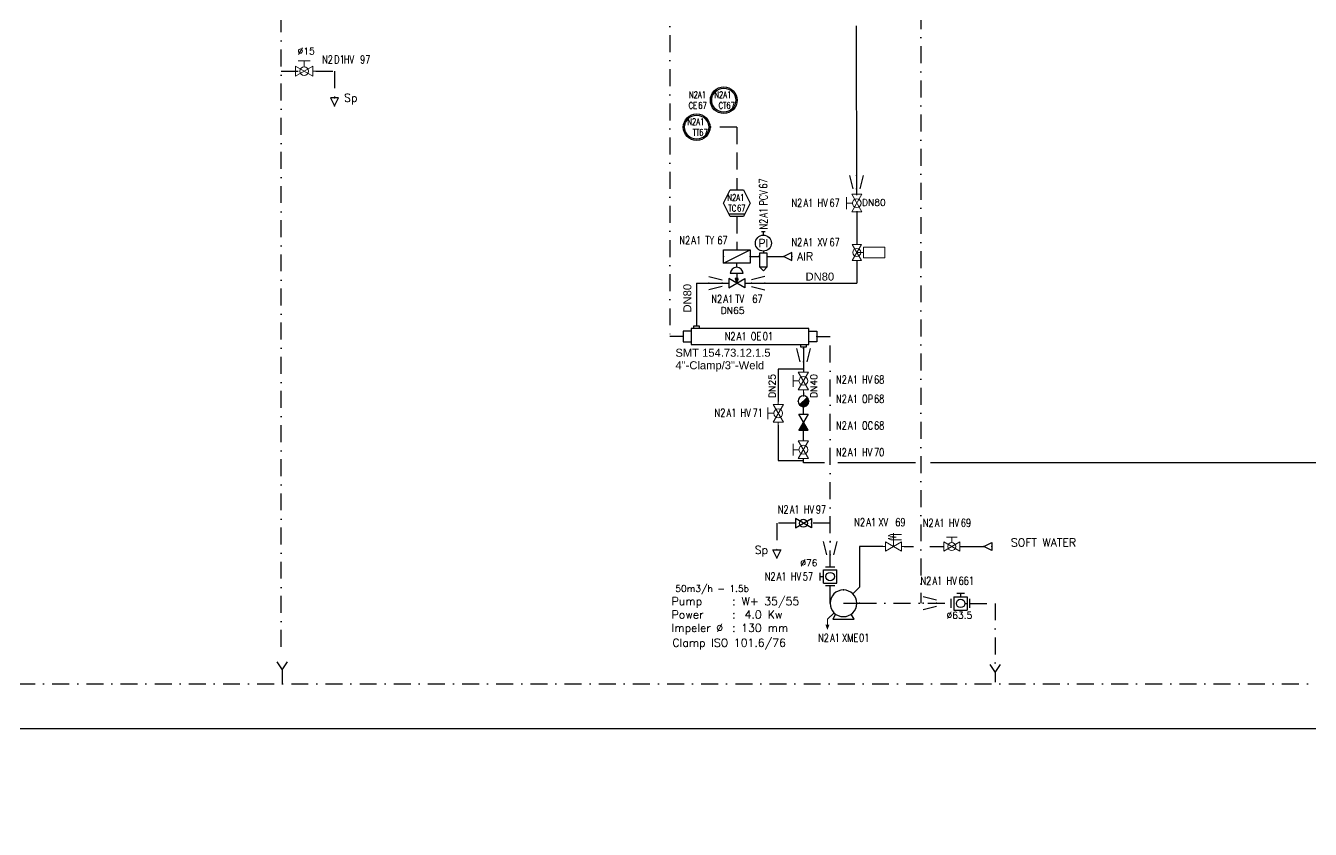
# Model space of a CAD drawing. Header units: inches. Extents: x 23035 to 25275, y 24242 to 25664.
# Drawn here: x 23498.1 to 23979.5, y 24294 to 24595.2 of the extents above; entities that cross this region are included whole.
import ezdxf
from ezdxf.enums import TextEntityAlignment as Align

# ---------------------------------------------------------------- set-up
doc = ezdxf.new("R2010")
doc.units = ezdxf.units.IN
doc.header["$MEASUREMENT"] = 0
for name, pattern in [('ACAD_ISO02W100', [15, 12, -3]), ('DASHDOT2', [12.7, 6.35, -3.175, 0, -3.175]), ('DASHED2', [9.525, 6.35, -3.175])]:
    doc.linetypes.add(name, pattern=pattern)
doc.layers.add('31 Equipment', color=7, linetype='Continuous', lineweight=9)
doc.layers.add('40 TXT Data', color=7, linetype='Continuous', lineweight=9)
for name, color, linetype in [('DIAMETRE', 7, 'Continuous'), ('ECHANGEURS', 7, 'Continuous'), ('LIAISON INSTRUMENTATION', 140, 'DASHED2'), ('MATERIEL-DIVERS', 7, 'Continuous'), ('POMPES', 7, 'Continuous'), ('REGUL', 140, 'DASHED2'), ('REPERES', 7, 'Continuous'), ('Skid', 5, 'Continuous'), ('techn-data', 7, 'Continuous'), ('TEXTES', 7, 'Continuous'), ('TUYAUTERIE-AIR INSTRUMENT', 3, 'Continuous'), ('TUYAUTERIE-EAU UTILITES FROIDE', 142, 'Continuous'), ('TUYAUTERIE-NEP', 4, 'DASHDOT2'), ('TUYAUTERIE-PROCESS', 30, 'Continuous'), ('TUYAUTERIE-VAPEUR INDUSTRIELLE', 231, 'Continuous'), ('TUYAUTERIE-VAPEUR PROCESS', 6, 'Continuous'), ('TXT_ENG', 7, 'Continuous'), ('TXT_FR', 7, 'Continuous'), ('VANNES', 7, 'Continuous')]:
    doc.layers.add(name, color=color, linetype=linetype)
doc.layers.get('REPERES').off()
doc.styles.add('ROMANC', font='romanc')
doc.styles.add('ROMANS', font='ROMANS.SHX')
doc.styles.get("Standard").update_dxf_attribs({"font": 'arial.ttf'})

# ---------------------------------------------------------------- blocks, each defined once
blk = doc.blocks.new('*X32')
at = {"color": 0}
for p, q in [((69.01, 247.98), (69.02, 248)), ((69.02, 247.95), (69.07, 248)), ((69.03, 247.92), (69.11, 248)), ((69.04, 247.88), (69.16, 248)), ((69.05, 247.85), (69.2, 248)), ((69.06, 247.81), (69.25, 248)), ((69.07, 247.78), (69.29, 248)), ((69.08, 247.75), (69.34, 248)), ((69.1, 247.71), (69.38, 248)), ((69.11, 247.68), (69.43, 248)), ((69.12, 247.65), (69.47, 248)), ((69.13, 247.61), (69.52, 248)), ((69.14, 247.58), (69.56, 248)), ((69.15, 247.54), (69.61, 248)), ((69.16, 247.51), (69.65, 248)), ((69.17, 247.48), (69.7, 248)), ((69.19, 247.44), (69.74, 248)), ((69.2, 247.41), (69.79, 248)), ((69.21, 247.38), (69.83, 248)), ((69.22, 247.34), (69.88, 248)), ((69.23, 247.31), (69.92, 248)), ((69.24, 247.28), (69.97, 248)), ((69.25, 247.24), (70.01, 248)), ((69.26, 247.21), (70.06, 248)), ((69.28, 247.17), (70.1, 248)), ((69.29, 247.14), (70.15, 248)), ((69.3, 247.11), (70.19, 248)), ((69.31, 247.07), (70.24, 248)), ((69.32, 247.04), (70.28, 248)), ((69.33, 247.01), (70.33, 248)), ((69.34, 246.97), (70.37, 248)), ((69.35, 246.94), (70.42, 248)), ((69.37, 246.9), (70.46, 248)), ((69.38, 246.87), (70.51, 248)), ((69.39, 246.84), (70.55, 248)), ((69.4, 246.8), (70.6, 248)), ((69.41, 246.77), (70.64, 248)), ((69.42, 246.74), (70.68, 248)), ((69.43, 246.7), (70.73, 248)), ((69.44, 246.67), (70.77, 248)), ((69.45, 246.64), (70.82, 248)), ((69.47, 246.6), (70.86, 248)), ((69.48, 246.57), (70.91, 248)), ((69.49, 246.53), (70.95, 248)), ((69.5, 246.5), (71, 248)), ((69.51, 246.47), (70.98, 247.93)), ((69.52, 246.43), (70.96, 247.87)), ((69.53, 246.4), (70.93, 247.8)), ((69.54, 246.37), (70.91, 247.73)), ((69.56, 246.33), (70.89, 247.66)), ((69.57, 246.3), (70.87, 247.6)), ((69.58, 246.26), (70.84, 247.53)), ((69.59, 246.23), (70.82, 247.46)), ((69.6, 246.2), (70.8, 247.4)), ((69.61, 246.16), (70.78, 247.33)), ((69.62, 246.13), (70.75, 247.26)), ((69.63, 246.1), (70.73, 247.19)), ((69.65, 246.06), (70.71, 247.13)), ((69.66, 246.03), (70.69, 247.06)), ((69.67, 246), (70.66, 246.99)), ((69.68, 245.96), (70.64, 246.92)), ((69.69, 245.93), (70.62, 246.86)), ((69.7, 245.89), (70.6, 246.79)), ((69.71, 245.86), (70.57, 246.72)), ((69.72, 245.83), (70.55, 246.65)), ((69.74, 245.79), (70.53, 246.59)), ((69.75, 245.76), (70.51, 246.52)), ((69.76, 245.73), (70.48, 246.45)), ((69.77, 245.69), (70.46, 246.38)), ((69.78, 245.66), (70.44, 246.32)), ((69.79, 245.63), (70.42, 246.25)), ((69.8, 245.59), (70.39, 246.18)), ((69.81, 245.56), (70.37, 246.12)), ((69.83, 245.52), (70.35, 246.05)), ((69.84, 245.49), (70.33, 245.98)), ((69.85, 245.46), (70.3, 245.91)), ((69.86, 245.42), (70.28, 245.85)), ((69.87, 245.39), (70.26, 245.78)), ((69.88, 245.36), (70.24, 245.71)), ((69.89, 245.32), (70.21, 245.64)), ((69.9, 245.29), (70.19, 245.58)), ((69.92, 245.25), (70.17, 245.51)), ((69.93, 245.22), (70.15, 245.44)), ((69.94, 245.19), (70.12, 245.37)), ((69.95, 245.15), (70.1, 245.31)), ((69.96, 245.12), (70.08, 245.24)), ((69.97, 245.09), (70.06, 245.17)), ((69.98, 245.05), (70.04, 245.11)), ((69.99, 245.02), (70.01, 245.04))]:
    blk.add_line(p, q, dxfattribs=at)
blk = doc.blocks.new('CVC')
at = {"color": 7}
for p, q in [((3, -1.734), (-3, 1.734)), ((-3, -1.734), (3, 1.734)), ((-3, 1.734), (-3, -1.734)), ((-2.4, 3.6), (-2.4, 3.6)), ((2.4, 3.6), (-2.4, 3.6)), ((-0.6, 1.8), (0, 0)), ((0.6, 1.8), (-0.6, 1.8)), ((0, 3.6), (0, 1.8)), ((0, 0), (0.6, 1.8)), ((3, 1.734), (3, -1.734))]:
    blk.add_line(p, q, dxfattribs=at)
blk.add_arc((0, 3.6), 2.4, 0, 180, dxfattribs=at)
at = {"color": 7, "xscale": 0.6000000000000001, "yscale": 0.6000000000000001, "zscale": 0.6000000000000001}
blk.add_blockref('*X32', (-42, -147), dxfattribs=at)
blk = doc.blocks.new('EP')
at = {"color": 7}
for p, q in [((-5, -2.5), (-5, 2.5)), ((-5, -2.5), (5, 2.5)), ((-5, 2.5), (5, 2.5)), ((5, 2.5), (5, -2.5)), ((5, -2.5), (-5, -2.5))]:
    blk.add_line(p, q, dxfattribs=at)
at = {"color": 7, "extrusion": (-1, 0, 0)}
blk.add_point((-5, 0), dxfattribs=at)
at = {"color": 7, "extrusion": (0, 1, 0)}
blk.add_point((0, 2.5), dxfattribs=at)
at = {"color": 7, "extrusion": (1, 0, 0)}
blk.add_point((5, 0), dxfattribs=at)
at = {"color": 7, "extrusion": (0, -1, 0)}
blk.add_point((0, -2.5), dxfattribs=at)
at = {"layer": 'REGUL', "color": 2}
for p in [(-5, 0), (0, 2.5), (5, 0), (0, -2.5)]:
    blk.add_point(p, dxfattribs=at)
at = {"layer": 'REGUL', "color": 7, "extrusion": (-1, 0, 0)}
blk.add_point((-5, 0), dxfattribs=at)
at = {"layer": 'REGUL', "color": 7, "extrusion": (0, 1, 0)}
blk.add_point((0, 2.5), dxfattribs=at)
at = {"layer": 'REGUL', "color": 7, "extrusion": (1, 0, 0)}
blk.add_point((5, 0), dxfattribs=at)
at = {"layer": 'REGUL', "color": 7, "extrusion": (0, -1, 0)}
blk.add_point((0, -2.5), dxfattribs=at)
blk = doc.blocks.new('INSTR-F-L-TT')
at = {"layer": 'MATERIEL-DIVERS'}
for radius in [5, 4.5]:
    blk.add_circle((0, 0), radius, dxfattribs=at)
blk = doc.blocks.new('INSTR-F-PLC-TC')
at = {"layer": 'MATERIEL-DIVERS', "color": 7, "lineweight": -3}
for p, q in [((-5, 0), (-2.5, 5)), ((-2.5, 5), (2.5, 5)), ((2.5, 5), (5, 0)), ((-2.5, -5), (-5, 0)), ((5, 0), (2.5, -5)), ((-3, -4), (3, -4)), ((2.5, -5), (-2.5, -5))]:
    blk.add_line(p, q, dxfattribs=at)
blk = doc.blocks.new('INSTR-F-L-CT')
at = {"layer": 'MATERIEL-DIVERS'}
for radius in [5, 4.5]:
    blk.add_circle((0, 0), radius, dxfattribs=at)
blk = doc.blocks.new('FLE23')
at = {"color": 7}
for p, q in [((0, -1.5), (0, 1.5)), ((0, 1.5), (3, 0)), ((3, 0), (0, -1.5))]:
    blk.add_line(p, q, dxfattribs=at)
at = {"layer": 'MATERIEL-DIVERS', "color": 2}
for p in [(0, 0), (3, 0)]:
    blk.add_point(p, dxfattribs=at)
at = {"layer": 'MATERIEL-DIVERS', "color": 7, "extrusion": (-1, 0, 0)}
blk.add_point((0, 0), dxfattribs=at)
at = {"layer": 'MATERIEL-DIVERS', "color": 7, "extrusion": (1, 0, 0)}
blk.add_point((3, 0), dxfattribs=at)
blk = doc.blocks.new('VALVBALL')
at = {"color": 7}
for p, q in [((-3, 1.734), (-3, -1.734)), ((-3, -1.734), (3, 1.734)), ((3, -1.734), (-3, 1.734)), ((3, 1.734), (3, -1.734))]:
    blk.add_line(p, q, dxfattribs=at)
blk.add_circle((0, 0), 1.5, dxfattribs=at)
at = {"color": 7, "extrusion": (-1, 0, 0)}
blk.add_point((-3, 0), dxfattribs=at)
at = {"color": 7, "extrusion": (1, 0, 0)}
blk.add_point((3, 0), dxfattribs=at)
blk = doc.blocks.new('TUBLISSE')
at = {"layer": 'MATERIEL-DIVERS'}
for p, q in [((3, 2), (0, 2)), ((0, 2), (0, -2)), ((47, 3), (3, 3)), ((3, 3), (3, -3)), ((4, 3), (4, 4)), ((4, 4), (6, 4)), ((6, 4), (6, 3)), ((47, -3), (47, 3)), ((47, 2), (50, 2)), ((50, 2), (50, -2)), ((0, -2), (3, -2)), ((3, -3), (47, -3)), ((44, -4), (44, -3)), ((46, -4), (44, -4)), ((46, -3), (46, -4)), ((50, -2), (47, -2))]:
    blk.add_line(p, q, dxfattribs=at)
at = {"layer": 'MATERIEL-DIVERS', "color": 7, "extrusion": (-1, 0, 0)}
blk.add_point((0, 0), dxfattribs=at)
at = {"layer": 'MATERIEL-DIVERS', "color": 2}
for p in [(0, 0), (5, 4), (50, 0), (45, -4)]:
    blk.add_point(p, dxfattribs=at)
at = {"layer": 'MATERIEL-DIVERS', "color": 7, "extrusion": (0, 1, 0)}
blk.add_point((5, 4), dxfattribs=at)
at = {"layer": 'MATERIEL-DIVERS', "color": 7, "extrusion": (1, 0, 0)}
blk.add_point((50, 0), dxfattribs=at)
at = {"layer": 'MATERIEL-DIVERS', "color": 7, "extrusion": (0, -1, 0)}
blk.add_point((45, -4), dxfattribs=at)
blk = doc.blocks.new('PUMPCENP')
at = {"color": 7}
for p, q in [((0, 0), (-6, 0)), ((-4.04, -6), (-2.93, -4.05)), ((2.92, -4.06), (3.99, -6)), ((3.99, -6), (-4.04, -6))]:
    blk.add_line(p, q, dxfattribs=at)
blk.add_circle((0, 0), 5, dxfattribs=at)
at = {"color": 7, "extrusion": (1, 0, 0)}
blk.add_point((0, 5), dxfattribs=at)
at = {"color": 7, "extrusion": (-1, 0, 0)}
blk.add_point((-6, 0), dxfattribs=at)
at = {"color": 7, "extrusion": (0, 1, 0)}
blk.add_point((5, 0), dxfattribs=at)
blk = doc.blocks.new('CR')
at = {"color": 7}
for p, q in [((-2.5, 2.5), (2.5, 1.25)), ((2.5, 1.25), (2.5, 1.25)), ((2.5, -1.25), (-2.5, -2.5))]:
    blk.add_line(p, q, dxfattribs=at)
at = {"color": 7, "extrusion": (-1, 0, 0)}
blk.add_point((-2.5, 0), dxfattribs=at)
at = {"color": 7, "extrusion": (1, 0, 0)}
blk.add_point((2.5, 0), dxfattribs=at)
blk = doc.blocks.new('VALVBUTT A BRIDES')
at = {"layer": 'VANNES'}
for p, q in [((-3.5, -1.73), (-3.5, 1.74)), ((-2.5, 2.5), (-2.5, -2.5)), ((-2.5, 2.5), (2.5, 2.5)), ((-1.4, 3.77), (1.4, 3.77)), ((0, 3.77), (0, 2.5)), ((2.5, 2.5), (2.5, -2.5)), ((3.5, -1.73), (3.5, 1.74)), ((-2.5, -2.5), (2.5, -2.5))]:
    blk.add_line(p, q, dxfattribs=at)
blk.add_circle((0, 0), 1.6, dxfattribs=at)
blk = doc.blocks.new('DETR12MODIF')
at = {"layer": 'MATERIEL-DIVERS', "color": 7}
for p, q in [((-0.67, 9.33), (0.67, 9.33)), ((0, 8), (0, 9.33)), ((-1.33, 0), (-2, 0)), ((-1.33, -4), (-1.33, 1.33)), ((-1.33, 1.33), (1.33, 1.33)), ((1.33, 1.33), (1.33, -4)), ((1.33, 0), (2, 0)), ((-1.33, -4), (0, -5.33)), ((1.33, -4), (-1.33, -4)), ((0, -5.33), (1.33, -4))]:
    blk.add_line(p, q, dxfattribs=at)
at = {"layer": 'MATERIEL-DIVERS'}
blk.add_line((0, 2), (0, 1.33), dxfattribs=at)
blk.add_circle((0, 5), 3, dxfattribs=at)
at = {"layer": 'MATERIEL-DIVERS', "style": 'ROMANS'}
blk.add_text('PI', height=3, dxfattribs=at).set_placement((0, 5), align=Align.MIDDLE)
blk = doc.blocks.new('FLE23-A')
at = {"color": 7}
for p, q in [((0, 1.5), (-3, 0)), ((-3, 0), (0, -1.5)), ((0, -1.5), (0, 1.5))]:
    blk.add_line(p, q, dxfattribs=at)
at = {"layer": 'MATERIEL-DIVERS', "color": 7, "extrusion": (-1, 0, 0)}
blk.add_point((-3, 0), dxfattribs=at)
at = {"layer": 'MATERIEL-DIVERS', "color": 2}
for p in [(-3, 0), (0, 0)]:
    blk.add_point(p, dxfattribs=at)
at = {"layer": 'MATERIEL-DIVERS', "color": 7, "extrusion": (1, 0, 0)}
blk.add_point((0, 0), dxfattribs=at)
blk = doc.blocks.new('APV-VLVM-BALL-KHV+MF-1')
at = {"layer": '31 Equipment', "ltscale": 38}
for p, q in [((-3, 0), (-4, 0)), ((3, 0), (4, 0))]:
    blk.add_line(p, q, dxfattribs=at)
at = {"layer": '31 Equipment'}
for p, q in [((-3, 1.734), (-3, -1.734)), ((-3, -1.734), (3, 1.734)), ((3, -1.734), (-3, 1.734)), ((-2, 3.5), (2, 3.5)), ((0, 1.5), (0, 3.5)), ((3, 1.734), (3, -1.734))]:
    blk.add_line(p, q, dxfattribs=at)
blk.add_circle((0, 0), 1.5, dxfattribs=at)
blk = doc.blocks.new('APV-PMP-GEN-FLUSH-1')
at = {"layer": '31 Equipment', "color": 7}
for p, q in [((-3.54, 3.54), (-6, 6)), ((5.99, -6), (3.53, -3.54))]:
    blk.add_line(p, q, dxfattribs=at)
at = {"layer": '31 Equipment', "linetype": 'ACAD_ISO02W100', "ltscale": 38}
blk.add_line((6, -6), (6, -8), dxfattribs=at)
at = {"layer": '31 Equipment'}
blk.add_lwpolyline([(6, -10, 0, 1.5, 0), (6, -8, 1.5, 1.5, 0)], format="xyseb", dxfattribs=at)
blk = doc.blocks.new('APV-VLV-SOLV-22-1')
at = {"layer": '31 Equipment', "linetype": 'ACAD_ISO02W100', "ltscale": 38}
for p, q in [((0, 0), (0, 5)), ((-1, 4.5), (-2, 4)), ((-2, 4), (1, 3.5)), ((-2, 3), (1, 3.5)), ((-1, 2.5), (-2, 3)), ((3, 4.5), (-1, 4.5)), ((3, 2.5), (-1, 2.5))]:
    blk.add_line(p, q, dxfattribs=at)
at = {"layer": '31 Equipment', "ltscale": 38}
for p, q in [((-3, 0), (-4, 0)), ((3, 0), (4, 0))]:
    blk.add_line(p, q, dxfattribs=at)
at = {"layer": '31 Equipment'}
for p, q in [((-3, 1.734), (-3, -1.734)), ((-3, -1.734), (3, 1.734)), ((3, -1.734), (-3, 1.734)), ((3, 1.734), (3, -1.734))]:
    blk.add_line(p, q, dxfattribs=at)
blk = doc.blocks.new('*X24')
at = {"color": 0}
for p, q in [((96.5, 163), (103.5, 170)), ((96.5, 162.9), (103.6, 170)), ((96.5, 162.9), (103.6, 170)), ((96.5, 162.9), (103.6, 170)), ((96.6, 162.9), (103.6, 169.9)), ((96.6, 162.9), (103.6, 169.9)), ((96.6, 162.8), (103.7, 169.9)), ((96.6, 162.8), (103.7, 169.9)), ((96.6, 162.8), (103.7, 169.9)), ((96.7, 162.8), (103.7, 169.8)), ((96.7, 162.7), (103.8, 169.8)), ((96.7, 162.7), (103.8, 169.8)), ((96.7, 162.7), (103.8, 169.8)), ((96.8, 162.7), (103.8, 169.7)), ((96.8, 162.7), (103.8, 169.7)), ((96.8, 162.6), (103.9, 169.7)), ((96.8, 162.6), (103.9, 169.7)), ((96.9, 162.6), (103.9, 169.6)), ((96.9, 162.6), (103.9, 169.6)), ((96.9, 162.6), (103.9, 169.6)), ((96.9, 162.5), (104, 169.6)), ((97, 162.5), (104, 169.5)), ((97, 162.5), (104, 169.5)), ((97, 162.5), (104, 169.5)), ((97, 162.5), (104, 169.5)), ((97.1, 162.4), (104.1, 169.4)), ((97.1, 162.4), (104.1, 169.4)), ((97.1, 162.4), (104.1, 169.4)), ((97.2, 162.4), (104.1, 169.3)), ((97.2, 162.4), (104.1, 169.3)), ((97.2, 162.4), (104.1, 169.3)), ((97.2, 162.3), (104.2, 169.3)), ((97.3, 162.3), (104.2, 169.2)), ((97.3, 162.3), (104.2, 169.2)), ((97.3, 162.3), (104.2, 169.2)), ((97.3, 162.3), (104.2, 169.2)), ((97.4, 162.2), (104.3, 169.1)), ((97.4, 162.2), (104.3, 169.1)), ((97.4, 162.2), (104.3, 169.1)), ((97.5, 162.2), (104.3, 169)), ((97.5, 162.2), (104.3, 169)), ((97.5, 162.2), (104.3, 169)), ((97.5, 162.1), (104.4, 169)), ((97.6, 162.1), (104.4, 168.9)), ((97.6, 162.1), (104.4, 168.9)), ((97.6, 162.1), (104.4, 168.9)), ((97.7, 162.1), (104.4, 168.8)), ((97.7, 162.1), (104.4, 168.8)), ((97.7, 162.1), (104.4, 168.8)), ((97.7, 162), (104.5, 168.8)), ((97.8, 162), (104.5, 168.7)), ((97.8, 162), (104.5, 168.7)), ((97.8, 162), (104.5, 168.7)), ((97.9, 162), (104.5, 168.6)), ((97.9, 162), (104.5, 168.6)), ((97.9, 162), (104.5, 168.6)), ((98, 161.9), (104.6, 168.5)), ((98, 161.9), (104.6, 168.5)), ((98, 161.9), (104.6, 168.5)), ((98, 161.9), (104.6, 168.5)), ((98.1, 161.9), (104.6, 168.4)), ((98.1, 161.9), (104.6, 168.4)), ((98.1, 161.9), (104.6, 168.4)), ((98.2, 161.8), (104.7, 168.3)), ((98.2, 161.8), (104.7, 168.3)), ((98.2, 161.8), (104.7, 168.3)), ((98.3, 161.8), (104.7, 168.2)), ((98.3, 161.8), (104.7, 168.2)), ((98.3, 161.8), (104.7, 168.2)), ((98.4, 161.8), (104.7, 168.1)), ((98.4, 161.8), (104.7, 168.1)), ((98.4, 161.7), (104.8, 168.1)), ((98.5, 161.7), (104.8, 168)), ((98.5, 161.7), (104.8, 168)), ((98.5, 161.7), (104.8, 168)), ((98.6, 161.7), (104.8, 167.9)), ((98.6, 161.7), (104.8, 167.9)), ((98.6, 161.7), (104.8, 167.9)), ((98.7, 161.7), (104.8, 167.8)), ((98.7, 161.7), (104.8, 167.8)), ((98.8, 161.7), (104.8, 167.7)), ((98.8, 161.6), (104.9, 167.7)), ((98.8, 161.6), (104.9, 167.7)), ((98.9, 161.6), (104.9, 167.6)), ((98.9, 161.6), (104.9, 167.6)), ((98.9, 161.6), (104.9, 167.6)), ((99, 161.6), (104.9, 167.5)), ((99, 161.6), (104.9, 167.5)), ((99, 161.6), (104.9, 167.5)), ((99.1, 161.6), (104.9, 167.4)), ((99.1, 161.6), (104.9, 167.4)), ((99.2, 161.6), (104.9, 167.3)), ((99.2, 161.6), (104.9, 167.3)), ((99.2, 161.6), (104.9, 167.3)), ((99.3, 161.6), (104.9, 167.2)), ((99.3, 161.5), (105, 167.2)), ((99.4, 161.5), (105, 167.1)), ((99.4, 161.5), (105, 167.1)), ((99.4, 161.5), (105, 167.1)), ((99.5, 161.5), (105, 167)), ((99.5, 161.5), (105, 167)), ((99.6, 161.5), (105, 166.9)), ((99.6, 161.5), (105, 166.9)), ((99.6, 161.5), (105, 166.9)), ((99.7, 161.5), (105, 166.8)), ((99.7, 161.5), (105, 166.8)), ((99.8, 161.5), (105, 166.7)), ((99.8, 161.5), (105, 166.7)), ((99.9, 161.5), (105, 166.6)), ((99.9, 161.5), (105, 166.6)), ((99.9, 161.5), (105, 166.6)), ((100, 161.5), (105, 166.5)), ((100, 161.5), (105, 166.5)), ((100.1, 161.5), (105, 166.4)), ((100.1, 161.5), (105, 166.4)), ((100.2, 161.5), (105, 166.3)), ((100.2, 161.5), (105, 166.3)), ((100.3, 161.5), (105, 166.2)), ((100.3, 161.5), (105, 166.2)), ((100.4, 161.5), (105, 166.1)), ((100.4, 161.5), (105, 166.1)), ((100.5, 161.5), (105, 166)), ((100.5, 161.5), (105, 166)), ((100.6, 161.5), (105, 165.9)), ((100.6, 161.5), (105, 165.9)), ((100.7, 161.5), (105, 165.8)), ((100.7, 161.6), (104.9, 165.8)), ((100.8, 161.6), (104.9, 165.7)), ((100.8, 161.6), (104.9, 165.7)), ((100.9, 161.6), (104.9, 165.6)), ((100.9, 161.6), (104.9, 165.6)), ((101, 161.6), (104.9, 165.5)), ((101, 161.6), (104.9, 165.5)), ((101.1, 161.6), (104.9, 165.4)), ((101.2, 161.6), (104.9, 165.3)), ((101.2, 161.6), (104.9, 165.3)), ((101.3, 161.7), (104.8, 165.2)), ((101.3, 161.7), (104.8, 165.2)), ((101.4, 161.7), (104.8, 165.1)), ((101.5, 161.7), (104.8, 165)), ((101.5, 161.7), (104.8, 165)), ((101.6, 161.8), (104.7, 164.9)), ((101.7, 161.8), (104.7, 164.8)), ((101.7, 161.8), (104.7, 164.8)), ((101.8, 161.8), (104.7, 164.7)), ((101.9, 161.9), (104.6, 164.6)), ((102, 161.9), (104.6, 164.5)), ((102, 161.9), (104.6, 164.5)), ((102.1, 162), (104.5, 164.4)), ((102.2, 162), (104.5, 164.3)), ((102.3, 162.1), (104.4, 164.2)), ((102.4, 162.1), (104.4, 164.1)), ((102.5, 162.2), (104.3, 164)), ((102.6, 162.2), (104.3, 163.9)), ((102.7, 162.3), (104.2, 163.8)), ((102.9, 162.4), (104.1, 163.6)), ((103, 162.5), (104, 163.5)), ((103.3, 162.7), (103.8, 163.2))]:
    blk.add_line(p, q, dxfattribs=at)
blk = doc.blocks.new('ST')
at = {"color": 7}
blk.add_line((-1.41, 1.42), (1.42, -1.41), dxfattribs=at)
for start, end in [(134.8377, 315.1619), (315.2431, 134.7569)]:
    blk.add_arc((0, 0), 2, start, end, dxfattribs=at)
at = {"color": 7, "extrusion": (-1, 0, 0)}
blk.add_point((-2, 0), dxfattribs=at)
at = {"color": 7, "extrusion": (0, 1, 0)}
blk.add_point((0, 2), dxfattribs=at)
at = {"color": 7, "extrusion": (1, 0, 0)}
blk.add_point((2, 0), dxfattribs=at)
at = {"color": 7, "extrusion": (0, -1, 0)}
blk.add_point((0, -2), dxfattribs=at)
at = {"color": 7, "xscale": -0.4, "yscale": 0.4, "zscale": 0.4}
blk.add_blockref('*X24', (40, -66.6), dxfattribs=at)
blk = doc.blocks.new('*X33')
at = {"color": 0}
for p, q in [((-1.2, 0), (-1, 0.1)), ((-1.2, 0), (-1.2, 0)), ((-1, -0.1), (-1.2, 0)), ((-1.2, 0), (-1.2, 0)), ((-1.1, -0.1), (-0.6, 0.4)), ((-1.1, -0.1), (-0.8, 0.3)), ((-0.6, -0.4), (-1.1, 0.1)), ((-0.8, -0.3), (-1.1, 0.1)), ((-1, -0.2), (-0.2, 0.6)), ((-1, -0.1), (-0.4, 0.5)), ((-0.2, -0.6), (-1, 0.2)), ((-0.4, -0.5), (-1, 0.1)), ((-0.9, -0.2), (0, 0.7)), ((0, -0.7), (-0.9, 0.2)), ((-0.8, -0.3), (0.4, 1)), ((-0.8, -0.2), (0.2, 0.9)), ((0.4, -1), (-0.8, 0.3)), ((0.2, -0.9), (-0.8, 0.2)), ((-0.7, -0.3), (0.9, 1.2)), ((-0.7, -0.3), (0.7, 1.1)), ((0.9, -1.2), (-0.7, 0.3)), ((0.7, -1.1), (-0.7, 0.3)), ((-0.6, -0.4), (1.3, 1.5)), ((-0.6, -0.4), (1.1, 1.3)), ((1.3, -1.5), (-0.6, 0.4)), ((1.1, -1.3), (-0.6, 0.4)), ((-0.5, -0.5), (1.7, 1.7)), ((-0.5, -0.4), (1.5, 1.6)), ((1.7, -1.7), (-0.5, 0.5)), ((1.5, -1.6), (-0.5, 0.4)), ((-0.4, -0.5), (1.9, 1.8)), ((1.9, -1.8), (-0.4, 0.5)), ((-0.3, -0.6), (2.3, 2.1)), ((-0.3, -0.5), (2.1, 1.9)), ((2.3, -2.1), (-0.3, 0.6)), ((2.1, -1.9), (-0.3, 0.5)), ((-0.2, -0.6), (2.7, 2.3)), ((-0.2, -0.6), (2.5, 2.2)), ((2.7, -2.3), (-0.2, 0.6)), ((2.5, -2.2), (-0.2, 0.6)), ((-0.1, -0.7), (3.2, 2.5)), ((-0.1, -0.7), (3, 2.4)), ((3.2, -2.5), (-0.1, 0.7)), ((3, -2.4), (-0.1, 0.7)), ((0, -0.7), (3.6, 2.8)), ((0, -0.7), (3.4, 2.7)), ((3.6, -2.8), (0, 0.7)), ((3.4, -2.7), (0, 0.7)), ((0.1, -0.8), (3.8, 2.9)), ((3.8, -2.9), (0.1, 0.8)), ((0.2, -0.8), (4.2, 3.1)), ((0.2, -0.8), (4, 3)), ((4.2, -3.1), (0.2, 0.8)), ((4, -3), (0.2, 0.8)), ((0.3, -0.9), (4.6, 3.4)), ((0.3, -0.9), (4.4, 3.3)), ((4.6, -3.4), (0.3, 0.9)), ((4.4, -3.3), (0.3, 0.9)), ((0.4, -1), (5, 3.6)), ((0.4, -0.9), (4.8, 3.5)), ((5, -3.6), (0.4, 1)), ((4.8, -3.5), (0.4, 0.9)), ((0.5, -1), (5, 3.5)), ((5, -3.5), (0.5, 1)), ((0.6, -1), (5, 3.4)), ((0.6, -1.1), (5, 3.3)), ((5, -3.3), (0.6, 1.1)), ((5, -3.4), (0.6, 1)), ((0.7, -1.1), (5, 3.2)), ((0.7, -1.1), (5, 3.1)), ((5, -3.1), (0.7, 1.1)), ((5, -3.2), (0.7, 1.1)), ((0.8, -1.2), (5, 3.1)), ((0.8, -1.2), (5, 3)), ((5, -3.1), (0.8, 1.2)), ((5, -3), (0.8, 1.2)), ((0.9, -1.2), (5, 2.9)), ((0.9, -1.3), (5, 2.8)), ((5, -2.8), (0.9, 1.3)), ((5, -2.9), (0.9, 1.2)), ((1, -1.3), (5, 2.7)), ((5, -2.7), (1, 1.3)), ((1.1, -1.3), (5, 2.6)), ((1.1, -1.4), (5, 2.5)), ((5, -2.5), (1.1, 1.4)), ((5, -2.6), (1.1, 1.3)), ((1.2, -1.4), (5, 2.4)), ((1.2, -1.4), (5, 2.3)), ((5, -2.4), (1.2, 1.4)), ((5, -2.3), (1.2, 1.4)), ((1.3, -1.5), (5, 2.3)), ((1.3, -1.5), (5, 2.2)), ((5, -2.3), (1.3, 1.5)), ((5, -2.2), (1.3, 1.5)), ((1.4, -1.5), (5, 2.1)), ((1.4, -1.6), (5, 2)), ((5, -2), (1.4, 1.6)), ((5, -2.1), (1.4, 1.5)), ((1.5, -1.6), (5, 1.9)), ((5, -1.9), (1.5, 1.6)), ((1.6, -1.6), (5, 1.8)), ((1.6, -1.7), (5, 1.7)), ((5, -1.7), (1.6, 1.7)), ((5, -1.8), (1.6, 1.6)), ((5, -1.6), (1.7, 1.7)), ((5, -1.6), (1.7, 1.7)), ((1.7, -1.7), (5, 1.6)), ((1.7, -1.7), (5, 1.6)), ((5, -1.5), (1.8, 1.8)), ((5, -1.4), (1.8, 1.8)), ((1.8, -1.8), (5, 1.5)), ((1.8, -1.8), (5, 1.4)), ((5, -1.3), (1.9, 1.8)), ((1.9, -1.8), (5, 1.3)), ((5, -1.1), (2, 1.9)), ((5, -1.2), (2, 1.8)), ((2, -1.8), (5, 1.2)), ((2, -1.9), (5, 1.1)), ((5, -1), (2.1, 1.9)), ((5, -0.9), (2.1, 1.9)), ((2.1, -1.9), (5, 1)), ((2.1, -1.9), (5, 0.9)), ((5, -0.8), (2.2, 2)), ((5, -0.8), (2.2, 2)), ((2.2, -2), (5, 0.8)), ((2.2, -2), (5, 0.8)), ((5, -0.6), (2.3, 2.1)), ((5, -0.7), (2.3, 2)), ((2.3, -2), (5, 0.7)), ((2.3, -2.1), (5, 0.6)), ((5, -0.5), (2.4, 2.1)), ((2.4, -2.1), (5, 0.5)), ((5, -0.3), (2.5, 2.2)), ((5, -0.4), (2.5, 2.1)), ((2.5, -2.1), (5, 0.4)), ((2.5, -2.2), (5, 0.3)), ((5, -0.2), (2.6, 2.2)), ((5, -0.1), (2.6, 2.2)), ((2.6, -2.2), (5, 0.2)), ((2.6, -2.2), (5, 0.1)), ((5, -0.1), (2.7, 2.3)), ((5, 0), (2.7, 2.3)), ((2.7, -2.3), (5, 0.1)), ((5, 0.1), (2.8, 2.3)), ((5, 0.2), (2.8, 2.4)), ((5, 0.3), (2.9, 2.4)), ((5, 0.5), (3, 2.5)), ((5, 0.4), (3, 2.4)), ((5, 0.6), (3.1, 2.5)), ((5, 0.7), (3.1, 2.5)), ((5, 0.7), (3.2, 2.6)), ((5, 0.8), (3.2, 2.6)), ((5, 0.9), (3.3, 2.6)), ((5, 1), (3.4, 2.7)), ((5, 1.1), (3.4, 2.7)), ((5, 1.3), (3.5, 2.8)), ((5, 1.2), (3.5, 2.7)), ((5, 1.4), (3.6, 2.8)), ((5, 1.5), (3.6, 2.8)), ((5, 1.6), (3.7, 2.9)), ((5, 1.5), (3.7, 2.8)), ((5, 1.7), (3.8, 2.9)), ((5, 1.9), (3.9, 3)), ((5, 1.8), (3.9, 2.9)), ((5, 2), (4, 3)), ((5, 2.1), (4, 3)), ((5, 2.2), (4.1, 3.1)), ((5, 2.2), (4.1, 3.1)), ((5, 2.3), (4.2, 3.1)), ((5, 2.4), (4.3, 3.2)), ((5, 2.5), (4.3, 3.2)), ((5, 2.7), (4.4, 3.3)), ((5, 2.6), (4.4, 3.2)), ((5, 2.8), (4.5, 3.3)), ((5, 2.9), (4.5, 3.3)), ((5, 3), (4.6, 3.4)), ((5, 3), (4.6, 3.4)), ((5, 3.1), (4.7, 3.4)), ((5, 3.2), (4.8, 3.5)), ((5, 3.3), (4.8, 3.5)), ((5, 3.5), (4.9, 3.6)), ((5, 3.4), (4.9, 3.5)), ((5, 3.6), (5, 3.6)), ((2.7, -2.3), (5, 0)), ((2.8, -2.3), (5, -0.1)), ((2.8, -2.4), (5, -0.2)), ((2.9, -2.4), (5, -0.3)), ((3, -2.4), (5, -0.4)), ((3, -2.5), (5, -0.5)), ((3.1, -2.5), (5, -0.6)), ((3.1, -2.5), (5, -0.7)), ((3.2, -2.6), (5, -0.7)), ((3.2, -2.6), (5, -0.8)), ((3.3, -2.6), (5, -0.9)), ((3.4, -2.7), (5, -1)), ((3.4, -2.7), (5, -1.1)), ((3.5, -2.7), (5, -1.2)), ((3.5, -2.8), (5, -1.3)), ((3.6, -2.8), (5, -1.4)), ((3.6, -2.8), (5, -1.5)), ((3.7, -2.8), (5, -1.5)), ((3.7, -2.9), (5, -1.6)), ((3.8, -2.9), (5, -1.7)), ((3.9, -2.9), (5, -1.8)), ((3.9, -3), (5, -1.9)), ((4, -3), (5, -2)), ((4, -3), (5, -2.1)), ((4.1, -3.1), (5, -2.2)), ((4.1, -3.1), (5, -2.2)), ((4.2, -3.1), (5, -2.3)), ((4.3, -3.2), (5, -2.4)), ((4.3, -3.2), (5, -2.5)), ((4.4, -3.2), (5, -2.6)), ((4.4, -3.3), (5, -2.7)), ((4.5, -3.3), (5, -2.8)), ((4.5, -3.3), (5, -2.9)), ((4.6, -3.4), (5, -3)), ((4.6, -3.4), (5, -3)), ((4.7, -3.4), (5, -3.1)), ((4.8, -3.5), (5, -3.2)), ((4.8, -3.5), (5, -3.3)), ((4.9, -3.5), (5, -3.4)), ((4.9, -3.6), (5, -3.5)), ((5, -3.6), (5, -3.6))]:
    blk.add_line(p, q, dxfattribs=at)
blk = doc.blocks.new('NRVS')
at = {"color": 7}
for p, q in [((-3, -1.73), (-3, 1.73)), ((3, 1.73), (-3, -1.73)), ((-3, 1.73), (3, -1.73)), ((3, -1.73), (3, 1.73))]:
    blk.add_line(p, q, dxfattribs=at)
at = {"color": 7, "extrusion": (1, 0, 0)}
blk.add_point((3, 0), dxfattribs=at)
at = {"color": 7, "extrusion": (-1, 0, 0)}
blk.add_point((-3, 0), dxfattribs=at)
at = {"color": 7, "xscale": 0.4801664355062404, "yscale": 0.4801664355062404, "zscale": 0.4801664355062404}
blk.add_blockref('*X33', (0.6, 0), dxfattribs=at)
blk = doc.blocks.new('APV-VLV-BALL-KHV+MF-3')
at = {"layer": '31 Equipment', "ltscale": 38}
for p, q in [((-3, 0), (-4, 0)), ((0, 0), (0, 2.5)), ((3, 0), (4, 0))]:
    blk.add_line(p, q, dxfattribs=at)
at = {"layer": '31 Equipment'}
for p, q in [((-3, 1.734), (-3, -1.734)), ((-3, -1.734), (3, 1.734)), ((3, -1.734), (-3, 1.734)), ((3, 1.734), (3, -1.734))]:
    blk.add_line(p, q, dxfattribs=at)
at = {"layer": '31 Equipment', "ltscale": 38}
blk.add_lwpolyline([(-2, 2.5), (2, 2.5), (2, 10.5), (-2, 10.5)], close=True, dxfattribs=at)
at = {"layer": '31 Equipment'}
blk.add_circle((0, 0), 1.5, dxfattribs=at)
blk = doc.blocks.new('REPNORM')
at = {"layer": 'TEXTES', "style": 'ROMANS', "width": 0.75}
for tag, p in [('ZONE', (-9.75, -1.25)), ('SOUSZONE', (-5.25, -1.25)), ('ELEMENT', (0, -1.25)), ('NUM', (4.5, -1.25))]:
    blk.add_attdef(tag, p, '', height=3, dxfattribs=at)
blk = doc.blocks.new('REPNORM1')
at = {"layer": 'TEXTES', "style": 'ROMANS', "width": 0.75}
for tag, p in [('ZONE', (-9.75, -1.25)), ('SOUSZONE', (-5.25, -1.25)), ('ELEMENT', (-0.75, -1.25)), ('NUM', (5.59, -1.22))]:
    blk.add_attdef(tag, p, '', height=3, dxfattribs=at)
blk = doc.blocks.new('REPINS2')
at = {"layer": 'TEXTES', "style": 'ROMANS', "width": 0.7}
for tag, p in [('ZONE', (-3.35, 0.8)), ('SOUSZONE', (0.05, 0.8)), ('NUM', (0.7, -2.6))]:
    blk.add_attdef(tag, p, '', height=2.5, dxfattribs=at)
blk.add_attdef('ELEMENT', text='', height=2.5, dxfattribs=at).set_placement((-1.56, -2.59), align=Align.CENTER)
blk = doc.blocks.new('REPINS')
at = {"layer": 'TEXTES', "style": 'ROMANS', "width": 0.75}
for tag, p in [('ZONE', (-3.3, 1)), ('SOUSZONE', (0.1, 1)), ('NUM', (0.2, -3))]:
    blk.add_attdef(tag, p, '', height=2.5, dxfattribs=at)
blk.add_attdef('ELEMENT', text='', height=2.5, dxfattribs=at).set_placement((-0.2, -3), align=Align.RIGHT)
blk = doc.blocks.new('TEXT-PUMP_caract_ANGLAIS')
at = {"layer": 'techn-data', "style": 'ROMANS'}
for s, p in [('Pump', (-22, 9)), ('Power', (-22, 4)), ('Kw', (14, 4)), ('Impeler %%C', (-22, -1)), ('mm', (14, -1))]:
    blk.add_text(s, height=3, dxfattribs=at).set_placement(p)
for p in [(2, 9), (2, 4), (2, -1)]:
    blk.add_text(':', height=3, dxfattribs=at).set_placement(p, align=Align.RIGHT)
blk.add_attdef('Type', (4.23, 9), '', height=3, dxfattribs=at)
for tag, p in [('Pui', (11.76, 4)), ('Dia', (11.76, -1))]:
    blk.add_attdef(tag, text='', height=3, dxfattribs=at).set_placement(p, align=Align.RIGHT)

msp = doc.modelspace()

# ---------------------------------------------------------------- linework, layer by layer
at = {"layer": 'LIAISON INSTRUMENTATION'}
for p, q in [((23764.56, 24557.15), (23754.56, 24557.15)), ((23764.56, 24557.15), (23764.56, 24533.69)), ((23764.56, 24523.69), (23764.56, 24511.19))]:
    msp.add_line(p, q, dxfattribs=at)
at = {"layer": 'MATERIEL-DIVERS', "color": 7}
for p, q in [((23773.23, 24508.69), (23772.56, 24508.69)), ((23775.89, 24508.69), (23776.56, 24508.69))]:
    msp.add_line(p, q, dxfattribs=at)
at = {"layer": 'MATERIEL-DIVERS'}
msp.add_line((23764.56, 24504.69), (23764.56, 24506.19), dxfattribs=at)
at = {"layer": 'Skid'}
msp.add_lwpolyline([(24623.7, 24293.98), (24623.7, 24458.64), (25275.36, 24458.64), (25275.36, 25604.76), (23202.27, 25608.55), (23202.27, 25290.87), (24667.51, 25287.08), (24667.51, 24986.98), (23313.6, 24986.98), (23313.6, 24331.82), (24491.91, 24331.82), (24491.91, 24293.98), (24623.7, 24293.98)], dxfattribs=at)
at = {"layer": 'TUYAUTERIE-AIR INSTRUMENT'}
for p, q in [((23769.56, 24508.69), (23773.23, 24508.69)), ((23776.56, 24508.69), (23782.23, 24508.69))]:
    msp.add_line(p, q, dxfattribs=at)
at = {"layer": 'TUYAUTERIE-EAU UTILITES FROIDE'}
for p, q in [((23819.37, 24399.98), (23810.56, 24399.98)), ((23810.56, 24399.98), (23810.56, 24384.7)), ((23827.37, 24399.98), (23830.88, 24399.98)), ((23836.88, 24399.98), (23842.14, 24399.98)), ((23848.14, 24399.98), (23857.14, 24399.98))]:
    msp.add_line(p, q, dxfattribs=at)
at = {"layer": 'TUYAUTERIE-NEP'}
for p, q in [((23739.56, 25167.65), (23739.56, 24478.69)), ((23593.88, 24362.35), (23593.88, 24612.76)), ((23833.58, 24613.08), (23833.58, 24378.69)), ((23593.88, 24578.15), (23600.88, 24578.15)), ((23606.88, 24578.15), (23613.88, 24578.15)), ((23613.88, 24578.15), (23613.88, 24568.17)), ((23744.56, 24478.69), (23739.56, 24478.69)), ((23794.56, 24478.69), (23799.56, 24478.69)), ((23799.56, 24392.19), (23799.56, 24478.69)), ((23786.56, 24408.69), (23779.56, 24408.69)), ((23779.56, 24408.69), (23779.56, 24398.71)), ((23799.56, 24408.69), (23792.56, 24408.69)), ((23799.56, 24378.69), (23799.56, 24385.19)), ((23810.56, 24378.69), (23844.99, 24378.69)), ((23850.09, 24378.68), (23850.99, 24378.68)), ((23851.99, 24378.68), (23861.47, 24378.68)), ((23861.47, 24378.68), (23861.46, 24349.09)), ((23592.18, 24356.81), (23594.18, 24353.81)), ((23594.18, 24353.81), (23596.18, 24356.81)), ((23594.18, 24353.81), (23594.18, 24348.69)), ((23859.46, 24355.7), (23861.46, 24352.7)), ((23861.46, 24352.7), (23863.46, 24355.7)), ((23861.46, 24352.7), (23861.46, 24350.2)), ((23354.48, 24348.49), (24580.39, 24348.49))]:
    msp.add_line(p, q, dxfattribs=at)
at = {"layer": 'TUYAUTERIE-VAPEUR INDUSTRIELLE'}
for p, q in [((23809.56, 24531.69), (23809.43, 24595.2)), ((23809.56, 24525.69), (23809.56, 24513.19)), ((23809.56, 24510.21), (23809.56, 24510.17)), ((23809.56, 24507.19), (23809.56, 24498.69)), ((23749.56, 24498.69), (23761.56, 24498.69)), ((23749.56, 24498.69), (23749.56, 24482.69)), ((23767.56, 24498.69), (23809.56, 24498.69)), ((23789.56, 24431.37), (23789.56, 24432.97)), ((23810.82, 24431.37), (23803.82, 24431.37))]:
    msp.add_line(p, q, dxfattribs=at)
at = {"layer": 'TUYAUTERIE-VAPEUR PROCESS'}
for p, q in [((23789.56, 24474.69), (23789.56, 24465.37)), ((23789.56, 24466.47), (23780.14, 24466.47)), ((23780.14, 24466.47), (23780.14, 24454.32)), ((23789.56, 24457.67), (23789.56, 24456.45)), ((23789.56, 24449.57), (23789.56, 24452.45)), ((23780.14, 24445.52), (23780.14, 24432.17)), ((23789.56, 24439.57), (23789.56, 24443.57)), ((23780.14, 24432.17), (23789.56, 24432.17)), ((23797.52, 24431.37), (23789.56, 24431.37)), ((23831.53, 24431.37), (23802.51, 24431.37)), ((24037.01, 24431.37), (23837.21, 24431.37))]:
    msp.add_line(p, q, dxfattribs=at)

# ---------------------------------------------------------------- block references
at = {"layer": '31 Equipment', "rotation": 270}
msp.add_blockref('APV-VLV-BALL-KHV+MF-3', (23809.56, 24510.19), dxfattribs=at)
at = {"layer": '31 Equipment'}
for name, p in [('APV-VLV-SOLV-22-1', (23823.37, 24399.98)), ('APV-VLVM-BALL-KHV+MF-1', (23845.14, 24399.98))]:
    msp.add_blockref(name, p, dxfattribs=at)
at = {"layer": '31 Equipment', "xscale": -1}
msp.add_blockref('APV-PMP-GEN-FLUSH-1', (23804.56, 24378.7), dxfattribs=at)
at = {"layer": 'ECHANGEURS'}
msp.add_blockref('TUBLISSE', (23744.56, 24478.69), dxfattribs=at)
at = {"layer": 'MATERIEL-DIVERS'}
for name, p in [('INSTR-F-L-CT', (23759.7, 24567.26)), ('INSTR-F-L-TT', (23749.56, 24557.15)), ('INSTR-F-PLC-TC', (23764.56, 24528.69)), ('DETR12MODIF', (23774.56, 24508.69)), ('EP', (23764.56, 24508.69)), ('FLE23-A', (23785.23, 24508.69)), ('CR', (23756.56, 24498.69)), ('CR', (23836.94, 24378.69))]:
    msp.add_blockref(name, p, dxfattribs=at)
at = {"layer": 'MATERIEL-DIVERS', "xscale": -1, "rotation": 90}
msp.add_blockref('FLE23', (23613.88, 24568.15), dxfattribs=at)
at = {"layer": 'MATERIEL-DIVERS'}
for name, p, rotation in [('CR', (23809.46, 24536.59), 270), ('CR', (23809.46, 24536.59), 270), ('ST', (23789.56, 24454.45), 90), ('FLE23', (23779.56, 24398.69), 270), ('FLE23', (23860.14, 24399.98), 180)]:
    msp.add_blockref(name, p, dxfattribs=dict(at, rotation=rotation))
at = {"layer": 'MATERIEL-DIVERS', "xscale": -1}
msp.add_blockref('CR', (23772.56, 24498.69), dxfattribs=at)
at = {"layer": 'POMPES', "xscale": -1}
msp.add_blockref('PUMPCENP', (23804.56, 24378.69), dxfattribs=at)
at = {"layer": 'REPERES'}
ref = msp.add_blockref('REPNORM', (23618.95, 24582.29), dxfattribs=at)
ref.add_attrib('ZONE', 'N2', (23609.2, 24581.04), dxfattribs={"layer": 'TEXTES', "height": 3, "style": 'ROMANS', "width": 0.75})
ref.add_attrib('SOUSZONE', 'D1', (23613.7, 24581.04), dxfattribs={"layer": 'TEXTES', "height": 3, "style": 'ROMANS', "width": 0.75})
ref.add_attrib('ELEMENT', 'HV', (23617.32, 24581.04), dxfattribs={"layer": 'TEXTES', "height": 3, "style": 'ROMANS', "width": 0.75})
ref.add_attrib('NUM', '97', (23623.45, 24581.04), dxfattribs={"layer": 'TEXTES', "height": 3, "style": 'ROMANS', "width": 0.75})
for name, p, values in [('REPINS', (23749.96, 24567.08), {'ZONE': 'N2', 'SOUSZONE': 'A1', 'ELEMENT': 'CE', 'NUM': '67'}), ('REPNORM', (23794.82, 24528.52), {'ZONE': 'N2', 'SOUSZONE': 'A1', 'ELEMENT': 'HV', 'NUM': '67'}), ('REPNORM', (23752.82, 24514.52), {'ZONE': 'N2', 'SOUSZONE': 'A1', 'ELEMENT': 'TY', 'NUM': '67'}), ('REPNORM', (23794.82, 24513.76), {'ZONE': 'N2', 'SOUSZONE': 'A1', 'ELEMENT': 'XV', 'NUM': '67'}), ('REPNORM1', (23764.82, 24492.52), {'ZONE': 'N2', 'SOUSZONE': 'A1', 'ELEMENT': 'TV', 'NUM': '67'}), ('REPNORM', (23769.82, 24478.52), {'ZONE': 'N2', 'SOUSZONE': 'A1', 'ELEMENT': 'OE', 'NUM': '01'}), ('REPNORM', (23811.52, 24462.29), {'ZONE': 'N2', 'SOUSZONE': 'A1', 'ELEMENT': 'HV', 'NUM': '68'}), ('REPNORM', (23766.03, 24449.86), {'ZONE': 'N2', 'SOUSZONE': 'A1', 'ELEMENT': 'HV', 'NUM': '71'}), ('REPNORM', (23811.52, 24445.05), {'ZONE': 'N2', 'SOUSZONE': 'A1', 'ELEMENT': 'OC', 'NUM': '68'}), ('REPNORM', (23811.52, 24435.05), {'ZONE': 'N2', 'SOUSZONE': 'A1', 'ELEMENT': 'HV', 'NUM': '70'}), ('REPNORM', (23789.71, 24413.62), {'ZONE': 'N2', 'SOUSZONE': 'A1', 'ELEMENT': 'HV', 'NUM': '97'}), ('REPNORM1', (23818.38, 24408.81), {'ZONE': 'N2', 'SOUSZONE': 'A1', 'ELEMENT': 'XV', 'NUM': '69'}), ('REPNORM', (23844.05, 24408.59), {'ZONE': 'N2', 'SOUSZONE': 'A1', 'ELEMENT': 'HV', 'NUM': '69'}), ('REPNORM', (23784.82, 24388.52), {'ZONE': 'N2', 'SOUSZONE': 'A1', 'ELEMENT': 'HV', 'NUM': '57'}), ('REPNORM', (23843.2, 24386.88), {'ZONE': 'N2', 'SOUSZONE': 'A1', 'ELEMENT': 'HV', 'NUM': '661'}), ('REPNORM1', (23804.82, 24365.52), {'ZONE': 'N2', 'SOUSZONE': 'A1', 'ELEMENT': 'XME', 'NUM': '01'})]:
    msp.add_blockref(name, p, dxfattribs=at).add_auto_attribs(values)
ref = msp.add_blockref('REPINS2', (23759.96, 24567.08), dxfattribs=at)
ref.add_attrib('ZONE', 'N2', (23756.16, 24568.08), dxfattribs={"layer": 'TEXTES', "height": 2.5, "style": 'ROMANS', "width": 0.75})
ref.add_attrib('SOUSZONE', 'A1', (23759.56, 24568.08), dxfattribs={"layer": 'TEXTES', "height": 2.5, "style": 'ROMANS', "width": 0.75})
ref.add_attrib('ELEMENT', 'CT', dxfattribs={"layer": 'TEXTES', "height": 2.5, "style": 'ROMANS', "width": 0.75}).set_placement((23760.76, 24564.08), align=Align.RIGHT)
ref.add_attrib('NUM', '67', (23760.66, 24564.08), dxfattribs={"layer": 'TEXTES', "height": 2.5, "style": 'ROMANS', "width": 0.75})
ref = msp.add_blockref('REPINS2', (23749.82, 24556.97), dxfattribs=at)
ref.add_attrib('ZONE', 'N2', (23746.02, 24557.97), dxfattribs={"layer": 'TEXTES', "height": 2.5, "style": 'ROMANS', "width": 0.75})
ref.add_attrib('SOUSZONE', 'A1', (23749.42, 24557.97), dxfattribs={"layer": 'TEXTES', "height": 2.5, "style": 'ROMANS', "width": 0.75})
ref.add_attrib('ELEMENT', 'TT', dxfattribs={"layer": 'TEXTES', "height": 2.5, "style": 'ROMANS', "width": 0.75}).set_placement((23750.62, 24553.97), align=Align.RIGHT)
ref.add_attrib('NUM', '67', (23750.52, 24553.97), dxfattribs={"layer": 'TEXTES', "height": 2.5, "style": 'ROMANS', "width": 0.75})
for name, p, rotation, values in [('REPNORM1', (23774.82, 24528.52), 90.00007601981083, {'ZONE': 'N2', 'SOUSZONE': 'A1', 'ELEMENT': 'PCV', 'NUM': '67'}), ('REPNORM', (23811.52, 24455.05), 7.60198108306356e-05, {'ZONE': 'N2', 'SOUSZONE': 'A1', 'ELEMENT': 'OP', 'NUM': '68'})]:
    msp.add_blockref(name, p, dxfattribs=dict(at, rotation=rotation)).add_auto_attribs(values)
ref = msp.add_blockref('REPINS2', (23764.82, 24528.52), dxfattribs=at)
ref.add_attrib('ZONE', 'N2', (23761.02, 24529.52), dxfattribs={"layer": 'TEXTES', "height": 2.5, "style": 'ROMANS', "width": 0.75})
ref.add_attrib('SOUSZONE', 'A1', (23764.42, 24529.52), dxfattribs={"layer": 'TEXTES', "height": 2.5, "style": 'ROMANS', "width": 0.75})
ref.add_attrib('ELEMENT', 'TC', dxfattribs={"layer": 'TEXTES', "height": 2.5, "style": 'ROMANS', "width": 0.75}).set_placement((23764.4, 24525.52), align=Align.RIGHT)
ref.add_attrib('NUM', '67', (23764.68, 24525.52), dxfattribs={"layer": 'TEXTES', "height": 2.5, "style": 'ROMANS', "width": 0.75})
at = {"layer": 'TUYAUTERIE-NEP', "xscale": -1.099999999999909, "yscale": 1.099999999999909, "zscale": 1.1}
msp.add_blockref('APV-VLVM-BALL-KHV+MF-1', (23602.48, 24578.15), dxfattribs=at)
at = {"layer": 'TUYAUTERIE-NEP', "xscale": -1.099999999999909, "yscale": 1.099999999999909, "zscale": 1.1, "rotation": 90}
for p in [(23809.56, 24528.69), (23789.56, 24462.07), (23780.14, 24449.92), (23789.56, 24436.27)]:
    msp.add_blockref('APV-VLVM-BALL-KHV+MF-1', p, dxfattribs=at)
at = {"layer": 'TUYAUTERIE-NEP', "rotation": 270}
for p in [(23789.56, 24471.65), (23799.56, 24399.36)]:
    msp.add_blockref('CR', p, dxfattribs=at)
at = {"layer": 'TUYAUTERIE-PROCESS'}
msp.add_blockref('TEXT-PUMP_caract_ANGLAIS', (23762.18, 24368.97), dxfattribs=at).add_auto_attribs({'Dia': '130', 'Pui': '4.0', 'Type': 'W+ 35/55'})
at = {"layer": 'VANNES'}
for name, p in [('CVC', (23764.56, 24498.69)), ('VALVBALL', (23789.56, 24408.69)), ('VALVBUTT A BRIDES', (23848.49, 24378.68))]:
    msp.add_blockref(name, p, dxfattribs=at)
for name, p, rotation in [('NRVS', (23789.56, 24446.57), 270), ('VALVBUTT A BRIDES', (23799.56, 24388.69), 90)]:
    msp.add_blockref(name, p, dxfattribs=dict(at, rotation=rotation))

# ---------------------------------------------------------------- texts
at = {"layer": '40 TXT Data', "style": 'ROMANS'}
for s, p in [('DN80', (23811.54, 24527.71)), ('DN65', (23758.61, 24487.2))]:
    msp.add_text(s, height=2.5, dxfattribs=at).set_placement(p)
for s, p in [('DN25', (23779.06, 24455.71)), ('DN40', (23794.7, 24455.71))]:
    msp.add_text(s, height=2.5, rotation=90, dxfattribs=at).set_placement(p)
at = {"layer": 'DIAMETRE'}
for s, p in [('DN80', (23790.37, 24499.66)), ('SMT 154.73.12.1.5', (23741.61, 24471.12)), ('4"-Clamp/3"-Weld ', (23741.61, 24466.42))]:
    msp.add_text(s, height=3, dxfattribs=at).set_placement(p)
msp.add_text('DN80', height=3, rotation=90, dxfattribs=at).set_placement((23747.56, 24487.69))
at = {"layer": 'techn-data', "style": 'ROMANS'}
for s, p in [('%%C15', (23603.24, 24585.69)), ('%%C76', (23791.62, 24393.85)), ('%%C63.5', (23848.01, 24374.19))]:
    msp.add_text(s, height=2.5, dxfattribs=at).set_placement(p, align=Align.MIDDLE_CENTER)
msp.add_text('50m3/h - 1.5b', height=2.5, dxfattribs=at).set_placement((23741.58, 24382.97))
at = {"layer": 'TXT_ENG'}
for s, style, p in [('Sp', 'ROMANC', (23619.97, 24567.68)), ('AIR', 'ROMANS', (23790.18, 24508.69)), ('Sp', 'ROMANC', (23773.81, 24398.22))]:
    msp.add_text(s, height=3, dxfattribs=dict(at, style=style)).set_placement(p, align=Align.MIDDLE)
at = {"layer": 'TXT_ENG', "style": 'ROMANS'}
msp.add_text('SOFT WATER', height=3, dxfattribs=at).set_placement((23879.53, 24399.98), align=Align.CENTER)
at = {"layer": 'TXT_FR', "style": 'ROMANS'}
msp.add_text('Clamp ISO 101.6/76', height=3, dxfattribs=at).set_placement((23740.47, 24362.42))

doc.saveas('drawing.dxf')
